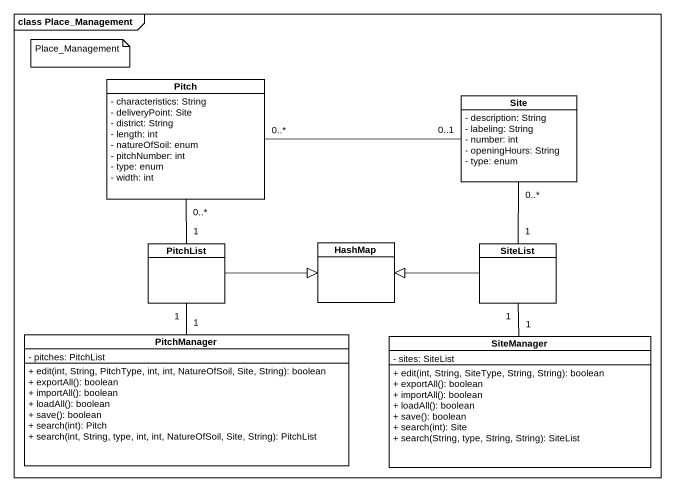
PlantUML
@startuml
mainframe class Place_Management
hide circle
hide empty members
skinparam classAttributeIconSize 0
class Pitch {
  - characteristics: String
  - deliveryPoint: Site
  - district: String
  - length: int
  - natureOfSoil: enum
  - pitchNumber: int
  - type: enum
  - width: int
}
class Site {
  - description: String
  - labeling: String
  - number: int
  - openingHours: String
  - type: enum
}
class PitchList
class HashMap
class SiteList
class PitchManager {
  - pitches: PitchList
  + edit(int, String, PitchType, int, int, NatureOfSoil, Site, String): boolean
  + exportAll(): boolean
  + importAll(): boolean
  + loadAll(): boolean
  + save(): boolean
  + search(int): Pitch
  + search(int, String, type, int, int, NatureOfSoil, Site, String): PitchList
}
class SiteManager {
  - sites: SiteList
  + edit(int, String, SiteType, String, String): boolean
  + exportAll(): boolean
  + importAll(): boolean
  + loadAll(): boolean
  + save(): boolean
  + search(int): Site
  + search(String, type, String, String): SiteList
}
Pitch "0..*" -right- "0..1" Site
PitchList "1" -up- "0..*" Pitch
PitchList -right-|> HashMap
SiteList "1" -up- "0..*" Site
SiteList -left-|> HashMap
PitchManager "1" -up- "1" PitchList
SiteManager "1" -up- "1" SiteList
note as N1
  Place_Management
end note
@enduml
